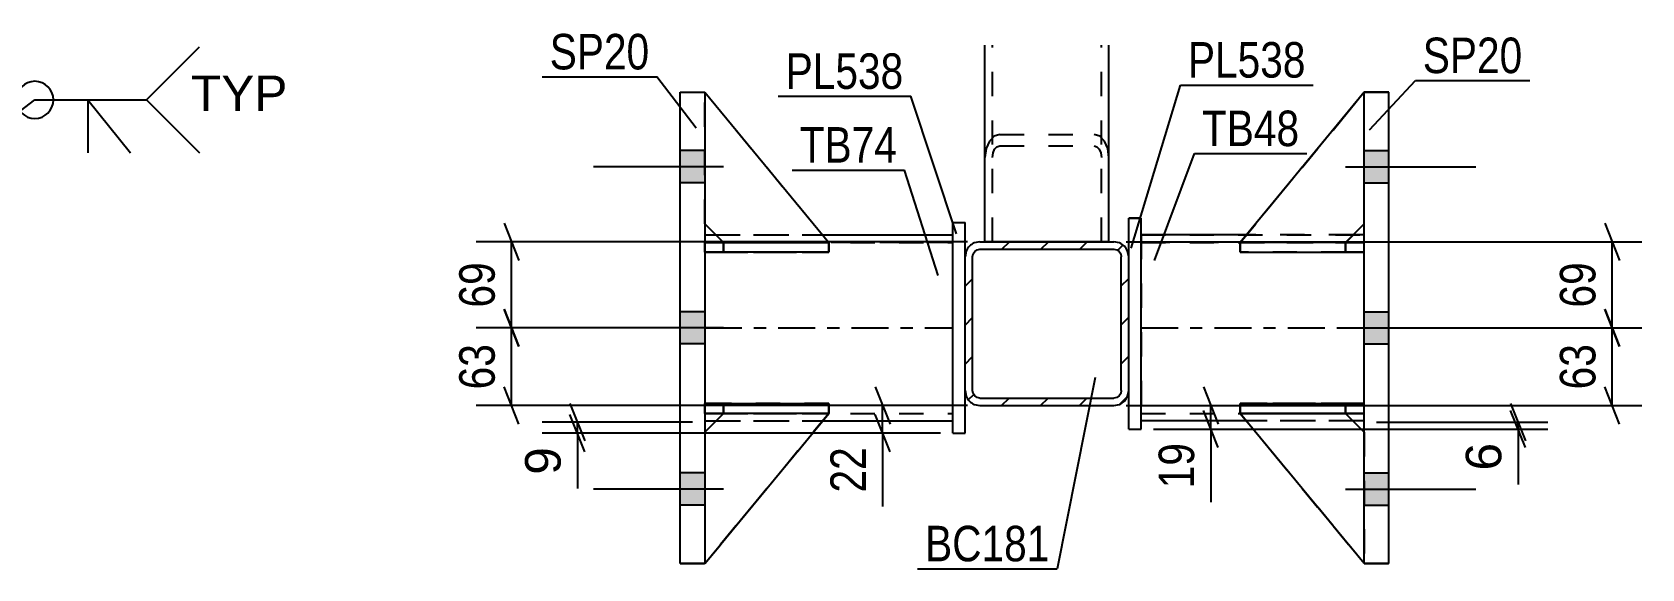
# Model space of a CAD drawing. Header units: millimetres. Extents: x 0 to 841, y 0 to 594.
# Drawn here: x 136.7 to 266.6, y 130.8 to 174.1 of the extents above; entities that cross this region are included whole.
import ezdxf

# ---------------------------------------------------------------- set-up
doc = ezdxf.new("R2010")
doc.units = ezdxf.units.MM
doc.linetypes.add('DXK_LINE_DOT2', pattern=[3.9198, 1.9599, -1.9599])
doc.linetypes.add('DXK_LINE_DOT3', pattern=[5.9187, 2.979, -0.9799, 0.9799, -0.9799])
doc.styles.add('Arial', font='ARIAL.TTF', dxfattribs={"height": 0.2})
doc.styles.add('Arial Narrow', font='ARIALN.TTF', dxfattribs={"height": 0.2})

# ---------------------------------------------------------------- blocks, each defined once
blk = doc.blocks.new('Part-318464264-5552 - 5461')
at = {"color": 2, "linetype": 'Continuous'}
for p, q in [((191.02, 157.75), (191.91, 157.75)), ((200.52, 157.75), (211.02, 157.75)), ((191.02, 142.75), (191.93, 142.75)), ((200.53, 142.75), (211.02, 142.75))]:
    blk.add_line(p, q, dxfattribs=at)
at = {"color": 7, "linetype": 'DXK_LINE_DOT2'}
for p, q in [((191.02, 157.75), (191.02, 157.75)), ((191.02, 157.75), (191.02, 142.75)), ((191.02, 157.75), (211.02, 157.75)), ((191.91, 157.75), (200.52, 157.75)), ((211.02, 157.75), (211.02, 157.75)), ((211.02, 142.75), (211.02, 157.75)), ((191.02, 157.15), (211.02, 157.15)), ((211.02, 157.15), (191.02, 157.15)), ((191.02, 143.35), (211.02, 143.35)), ((191.02, 143.35), (211.02, 143.35)), ((191.02, 142.75), (211.02, 142.75)), ((191.93, 142.75), (200.53, 142.75))]:
    blk.add_line(p, q, dxfattribs=at)
at = {"color": 7, "linetype": 'DXK_LINE_DOT3'}
blk.add_line((191.02, 150.25), (211.02, 150.25), dxfattribs=at)
blk = doc.blocks.new('Part-318464264-5504 - 5461')
at = {"color": 2, "linetype": 'Continuous'}
for p, q in [((189.02, 131.25), (189.02, 169.25)), ((189.02, 169.25), (191.02, 169.25)), ((189.02, 169.25), (191.02, 169.25)), ((191.02, 169.25), (191.02, 131.25)), ((191.02, 131.25), (189.02, 131.25))]:
    blk.add_line(p, q, dxfattribs=at)
at = {"color": 7, "linetype": 'DXK_LINE_DOT2'}
for p, q in [((191.02, 169.25), (191.02, 169.25)), ((191.02, 169.25), (191.02, 169.25)), ((189.02, 131.25), (189.02, 131.25)), ((189.02, 131.25), (191.02, 131.25))]:
    blk.add_line(p, q, dxfattribs=at)
blk = doc.blocks.new('Part-318464264-5509 - 5461')
at = {"color": 2, "linetype": 'Continuous'}
for p, q in [((244.22, 131.25), (244.22, 169.25)), ((244.22, 169.25), (246.22, 169.25)), ((246.22, 169.25), (244.22, 169.25)), ((246.22, 131.25), (246.22, 169.25)), ((246.22, 131.25), (244.22, 131.25))]:
    blk.add_line(p, q, dxfattribs=at)
at = {"color": 7, "linetype": 'DXK_LINE_DOT2'}
for p, q in [((244.22, 169.25), (244.22, 169.25)), ((244.22, 169.25), (244.22, 169.25)), ((244.22, 131.25), (246.22, 131.25)), ((246.22, 131.25), (246.22, 131.25))]:
    blk.add_line(p, q, dxfattribs=at)
blk = doc.blocks.new('Part-318464264-5510 - 5461')
at = {"color": 7, "linetype": 'DXK_LINE_DOT2'}
for p, q in [((192.52, 143.34), (191.02, 141.84)), ((191.02, 131.25), (201.02, 143.34)), ((191.02, 141.84), (192.52, 143.34)), ((201.02, 143.34), (191.02, 131.25)), ((201.02, 143.34), (192.52, 143.34)), ((192.52, 143.34), (192.52, 143.34)), ((192.52, 143.34), (201.02, 143.34)), ((201.02, 143.34), (201.02, 143.34)), ((191.02, 141.84), (191.02, 131.25))]:
    blk.add_line(p, q, dxfattribs=at)
blk = doc.blocks.new('Part-318464264-5547 - 5461')
at = {"color": 2, "linetype": 'Continuous'}
for p, q in [((192.52, 143.34), (191.02, 141.84)), ((191.02, 131.25), (201.02, 143.34)), ((201.02, 143.34), (192.52, 143.34)), ((192.52, 143.34), (192.52, 143.34)), ((201.02, 143.34), (201.02, 143.34))]:
    blk.add_line(p, q, dxfattribs=at)
at = {"color": 7, "linetype": 'DXK_LINE_DOT2'}
for p, q in [((191.02, 141.84), (192.52, 143.34)), ((191.02, 131.25), (201.02, 143.34)), ((192.52, 143.34), (201.02, 143.34)), ((191.02, 141.84), (191.02, 131.25))]:
    blk.add_line(p, q, dxfattribs=at)
blk = doc.blocks.new('Part-318464264-5553 - 5461')
at = {"color": 2, "linetype": 'Continuous'}
for p, q in [((234.23, 157.15), (234.22, 157.15)), ((234.22, 157.15), (234.22, 156.35)), ((234.22, 156.35), (244.22, 156.35)), ((244.22, 157.15), (235.47, 157.15)), ((242.73, 157.15), (244.22, 157.15)), ((244.22, 156.35), (244.22, 157.15))]:
    blk.add_line(p, q, dxfattribs=at)
at = {"color": 7, "linetype": 'DXK_LINE_DOT2'}
for p, q in [((234.22, 156.35), (242.72, 156.35)), ((235.47, 157.15), (234.23, 157.15)), ((242.72, 157.15), (234.23, 157.15)), ((242.72, 157.15), (242.73, 157.15)), ((242.72, 157.15), (242.72, 156.35)), ((242.72, 156.35), (244.22, 156.35)), ((244.22, 157.15), (244.22, 157.15)), ((244.22, 157.15), (244.22, 157.15))]:
    blk.add_line(p, q, dxfattribs=at)
blk = doc.blocks.new('Part-318464264-5554 - 5461')
at = {"color": 2, "linetype": 'Continuous'}
for p, q in [((234.22, 144.15), (244.22, 144.15)), ((234.22, 144.15), (234.22, 143.35)), ((234.22, 143.35), (244.22, 143.35)), ((244.22, 144.15), (242.72, 144.15)), ((244.22, 143.35), (244.22, 144.15))]:
    blk.add_line(p, q, dxfattribs=at)
at = {"color": 7, "linetype": 'DXK_LINE_DOT2'}
for p, q in [((242.72, 144.15), (234.22, 144.15)), ((234.22, 143.35), (242.72, 143.35)), ((242.72, 144.15), (242.72, 143.35)), ((242.72, 143.35), (244.22, 143.35)), ((244.22, 144.15), (244.22, 144.15)), ((244.22, 144.15), (244.22, 144.15))]:
    blk.add_line(p, q, dxfattribs=at)
blk = doc.blocks.new('Part-318464264-5555 - 5461')
at = {"color": 7, "linetype": 'DXK_LINE_DOT2'}
for p, q in [((234.22, 156.35), (234.22, 157.15)), ((234.22, 157.15), (242.72, 157.15)), ((244.22, 157.15), (234.22, 157.15)), ((242.72, 156.35), (234.22, 156.35)), ((234.22, 156.35), (244.22, 156.35)), ((242.72, 156.35), (242.72, 157.15)), ((242.72, 157.15), (244.22, 157.15)), ((244.22, 156.35), (242.72, 156.35)), ((244.22, 156.35), (244.22, 157.15)), ((244.22, 156.35), (244.22, 157.15)), ((244.22, 157.15), (244.22, 157.15)), ((244.22, 156.35), (244.22, 156.35))]:
    blk.add_line(p, q, dxfattribs=at)
blk = doc.blocks.new('Part-318464264-5575 - 5461')
at = {"color": 2, "linetype": 'Continuous'}
for p, q in [((191.02, 143.35), (191.02, 144.15)), ((192.52, 144.15), (191.02, 144.15)), ((191.02, 144.15), (201.02, 144.15)), ((201.02, 143.35), (191.02, 143.35)), ((201.02, 143.35), (201.02, 144.15))]:
    blk.add_line(p, q, dxfattribs=at)
at = {"color": 7, "linetype": 'DXK_LINE_DOT2'}
for p, q in [((191.02, 144.15), (191.02, 144.15)), ((191.02, 144.15), (191.02, 144.15)), ((191.02, 143.35), (192.52, 143.35)), ((191.02, 143.35), (191.02, 143.35)), ((192.52, 143.35), (192.52, 144.15)), ((201.02, 144.15), (192.52, 144.15)), ((192.52, 143.35), (201.02, 143.35))]:
    blk.add_line(p, q, dxfattribs=at)
blk = doc.blocks.new('Part-318464264-5576 - 5461')
at = {"color": 7, "linetype": 'DXK_LINE_DOT2'}
for p, q in [((191.02, 157.15), (192.52, 157.15)), ((201.01, 157.15), (191.02, 157.15)), ((191.02, 157.15), (191.02, 157.15)), ((191.02, 157.15), (191.02, 156.35)), ((191.02, 157.15), (191.02, 156.35)), ((192.52, 156.35), (191.02, 156.35)), ((191.02, 156.35), (201.02, 156.35)), ((191.02, 156.35), (191.02, 156.35)), ((192.52, 157.15), (201.02, 157.15)), ((192.52, 157.15), (192.52, 156.35)), ((201.02, 156.35), (192.52, 156.35)), ((201.02, 157.15), (201.02, 156.35))]:
    blk.add_line(p, q, dxfattribs=at)
blk = doc.blocks.new('Part-318464264-5577 - 5461')
at = {"color": 7, "linetype": 'DXK_LINE_DOT2'}
for p, q in [((191.02, 144.15), (192.52, 144.15)), ((201.02, 144.15), (191.02, 144.15)), ((191.02, 144.15), (191.02, 144.15)), ((191.02, 144.15), (191.02, 143.35)), ((191.02, 144.15), (191.02, 143.35)), ((192.52, 143.35), (191.02, 143.35)), ((191.02, 143.35), (201.02, 143.35)), ((191.02, 143.35), (191.02, 143.35)), ((192.52, 144.15), (201.02, 144.15)), ((192.52, 144.15), (192.52, 143.35)), ((201.02, 143.35), (192.52, 143.35)), ((201.02, 144.15), (201.02, 143.35))]:
    blk.add_line(p, q, dxfattribs=at)
blk = doc.blocks.new('Part-318464264-5578 - 5461')
at = {"color": 2, "linetype": 'Continuous'}
blk.add_line((191.02, 169.25), (191.02, 169.25), dxfattribs=at)
at = {"color": 7, "linetype": 'DXK_LINE_DOT2'}
for p, q in [((191.02, 169.25), (201.02, 157.14)), ((191.02, 158.64), (191.02, 169.25)), ((191.02, 169.25), (201.02, 157.14)), ((192.52, 157.14), (191.02, 158.64)), ((192.52, 157.14), (191.02, 158.64)), ((201.02, 157.14), (192.52, 157.14)), ((192.52, 157.14), (192.52, 157.14)), ((192.52, 157.14), (201.02, 157.14)), ((201.02, 157.14), (201.02, 157.14))]:
    blk.add_line(p, q, dxfattribs=at)
blk = doc.blocks.new('Part-318464264-5579 - 5461')
at = {"color": 2, "linetype": 'Continuous'}
for p, q in [((191.02, 169.25), (191.02, 169.25)), ((191.02, 169.25), (191.02, 169.25)), ((191.02, 169.25), (201.02, 157.14)), ((192.51, 157.15), (191.02, 158.64)), ((199.77, 157.14), (201.02, 157.14)), ((201.02, 157.14), (201.02, 157.14))]:
    blk.add_line(p, q, dxfattribs=at)
at = {"color": 7, "linetype": 'DXK_LINE_DOT2'}
for p, q in [((191.02, 169.25), (201.02, 157.14)), ((191.02, 158.64), (191.02, 169.25)), ((192.52, 157.14), (191.02, 158.64)), ((192.52, 157.14), (192.51, 157.15)), ((201.02, 157.14), (192.52, 157.14)), ((192.52, 157.14), (192.52, 157.14)), ((192.52, 157.14), (199.77, 157.14))]:
    blk.add_line(p, q, dxfattribs=at)
blk = doc.blocks.new('Part-318464264-5592 - 5461')
at = {"color": 7, "linetype": 'DXK_LINE_DOT2'}
for p, q in [((234.22, 143.35), (234.22, 144.15)), ((234.22, 144.15), (242.72, 144.15)), ((244.22, 144.15), (234.22, 144.15)), ((242.72, 143.35), (234.22, 143.35)), ((234.22, 143.35), (244.22, 143.35)), ((242.72, 143.35), (242.72, 144.15)), ((242.72, 144.15), (244.22, 144.15)), ((244.22, 143.35), (242.72, 143.35)), ((244.22, 143.35), (244.22, 144.15)), ((244.22, 143.35), (244.22, 144.15)), ((244.22, 144.15), (244.22, 144.15)), ((244.22, 143.35), (244.22, 143.35))]:
    blk.add_line(p, q, dxfattribs=at)
blk = doc.blocks.new('Part-318464264-5597 - 5461')
at = {"color": 2, "linetype": 'Continuous'}
for p, q in [((213.62, 157.19), (213.62, 173.06)), ((223.62, 157.19), (223.62, 173.06)), ((213.62, 157.19), (213.62, 157.19)), ((213.71, 157.19), (213.62, 157.19)), ((213.98, 157.19), (213.71, 157.19)), ((214.36, 157.19), (213.98, 157.19)), ((222.88, 157.19), (214.36, 157.19)), ((223.27, 157.19), (222.88, 157.19)), ((223.53, 157.19), (223.27, 157.19)), ((223.62, 157.19), (223.53, 157.19)), ((223.62, 157.19), (223.62, 157.19))]:
    blk.add_line(p, q, dxfattribs=at)
at = {"color": 7, "linetype": 'DXK_LINE_DOT2'}
for p, q in [((214.22, 157.19), (214.22, 173.06)), ((223.02, 157.19), (223.02, 173.06)), ((213.62, 157.19), (213.71, 157.19)), ((213.71, 157.19), (213.98, 157.19)), ((213.98, 157.19), (214.36, 157.19)), ((214.27, 157.19), (214.22, 157.19)), ((214.22, 157.19), (214.27, 157.19)), ((214.36, 157.19), (214.27, 157.19)), ((214.27, 157.19), (214.36, 157.19)), ((223.02, 157.19), (214.36, 157.19)), ((214.59, 157.19), (214.36, 157.19)), ((214.36, 157.19), (214.4, 157.19)), ((214.4, 157.19), (214.59, 157.19)), ((222.65, 157.19), (214.59, 157.19)), ((222.65, 157.19), (214.59, 157.19)), ((222.65, 157.19), (222.85, 157.19)), ((222.85, 157.19), (222.65, 157.19)), ((222.85, 157.19), (222.98, 157.19)), ((222.98, 157.19), (222.85, 157.19)), ((222.98, 157.19), (223.02, 157.19)), ((223.02, 157.19), (222.98, 157.19)), ((223.02, 157.19), (223.27, 157.19)), ((223.27, 157.19), (223.53, 157.19)), ((223.53, 157.19), (223.62, 157.19))]:
    blk.add_line(p, q, dxfattribs=at)
blk = doc.blocks.new('Part-318464264-5598 - 5461')
at = {"color": 7, "linetype": 'DXK_LINE_DOT2'}
for p, q in [((213.62, 157.19), (213.62, 173.06)), ((214.22, 157.19), (214.22, 173.06)), ((223.02, 157.19), (223.02, 173.06)), ((223.62, 157.19), (223.62, 173.06)), ((213.98, 165.32), (213.71, 164.72)), ((214.36, 165.72), (213.98, 165.32)), ((214.82, 165.86), (214.36, 165.72)), ((214.82, 165.86), (222.42, 165.86)), ((222.88, 165.72), (222.42, 165.86)), ((223.27, 165.32), (222.88, 165.72)), ((223.53, 164.72), (223.27, 165.32)), ((213.71, 164.72), (213.62, 164)), ((214.22, 164), (214.27, 164.36)), ((214.27, 164.36), (214.4, 164.66)), ((214.4, 164.66), (214.59, 164.86)), ((214.59, 164.86), (214.82, 164.93)), ((214.82, 164.93), (222.42, 164.93)), ((222.42, 164.93), (222.65, 164.86)), ((222.65, 164.86), (222.85, 164.66)), ((222.85, 164.66), (222.98, 164.36)), ((222.98, 164.36), (223.02, 164)), ((223.62, 164), (223.53, 164.72)), ((213.62, 157.19), (214.22, 157.19)), ((213.62, 157.19), (213.71, 157.19)), ((213.71, 157.19), (213.98, 157.19)), ((213.98, 157.19), (214.36, 157.19)), ((214.27, 157.19), (214.22, 157.19)), ((214.4, 157.19), (214.27, 157.19)), ((223.02, 157.19), (214.36, 157.19)), ((214.59, 157.19), (214.4, 157.19)), ((222.65, 157.19), (214.59, 157.19)), ((222.85, 157.19), (222.65, 157.19)), ((222.98, 157.19), (222.85, 157.19)), ((223.02, 157.19), (222.98, 157.19)), ((223.02, 157.19), (223.62, 157.19)), ((223.02, 157.19), (223.27, 157.19)), ((223.27, 157.19), (223.53, 157.19)), ((223.53, 157.19), (223.62, 157.19))]:
    blk.add_line(p, q, dxfattribs=at)
blk = doc.blocks.new('Part-318464264-5605 - 5461')
at = {"color": 7, "linetype": 'DXK_LINE_DOT2'}
for p, q in [((244.22, 169.25), (234.22, 157.14)), ((234.22, 157.14), (244.22, 169.25)), ((244.22, 158.64), (244.22, 169.25)), ((242.72, 157.14), (244.22, 158.64)), ((242.72, 157.14), (244.22, 158.64)), ((234.22, 157.14), (242.72, 157.14)), ((234.22, 157.14), (234.22, 157.14)), ((242.72, 157.14), (234.22, 157.14)), ((242.72, 157.14), (242.72, 157.14))]:
    blk.add_line(p, q, dxfattribs=at)
at = {"color": 2, "linetype": 'Continuous'}
blk.add_line((244.22, 169.25), (244.22, 169.25), dxfattribs=at)
blk = doc.blocks.new('Part-318464264-5606 - 5461')
at = {"color": 2, "linetype": 'Continuous'}
for p, q in [((244.22, 169.25), (234.22, 157.14)), ((244.22, 169.25), (244.22, 169.25)), ((244.22, 169.25), (244.22, 169.25)), ((242.73, 157.15), (244.22, 158.64)), ((235.47, 157.14), (234.22, 157.14)), ((234.22, 157.14), (234.22, 157.14))]:
    blk.add_line(p, q, dxfattribs=at)
at = {"color": 7, "linetype": 'DXK_LINE_DOT2'}
for p, q in [((244.22, 169.25), (234.22, 157.14)), ((244.22, 169.25), (244.22, 169.25)), ((244.22, 158.64), (244.22, 169.25)), ((242.72, 157.14), (244.22, 158.64)), ((242.72, 157.14), (234.22, 157.14)), ((242.72, 157.14), (235.47, 157.14)), ((242.72, 157.14), (242.73, 157.15)), ((242.72, 157.14), (242.72, 157.14))]:
    blk.add_line(p, q, dxfattribs=at)
blk = doc.blocks.new('Part-318464264-5607 - 5461')
at = {"color": 7, "linetype": 'DXK_LINE_DOT2'}
for p, q in [((234.22, 143.34), (242.72, 143.34)), ((244.22, 131.25), (234.22, 143.34)), ((234.22, 143.34), (234.22, 143.34)), ((242.72, 143.34), (234.22, 143.34)), ((234.22, 143.34), (244.22, 131.25)), ((242.72, 143.34), (244.22, 141.84)), ((242.72, 143.34), (242.72, 143.34)), ((244.22, 141.84), (242.72, 143.34)), ((244.22, 141.84), (244.22, 131.25))]:
    blk.add_line(p, q, dxfattribs=at)
blk = doc.blocks.new('Part-318464264-5608 - 5461')
at = {"color": 2, "linetype": 'Continuous'}
for p, q in [((234.22, 143.34), (234.22, 143.34)), ((242.72, 143.34), (234.22, 143.34)), ((244.22, 131.25), (234.22, 143.34)), ((242.72, 143.34), (242.72, 143.34)), ((242.72, 143.34), (244.22, 141.84))]:
    blk.add_line(p, q, dxfattribs=at)
at = {"color": 7, "linetype": 'DXK_LINE_DOT2'}
for p, q in [((234.22, 143.34), (242.72, 143.34)), ((244.22, 131.25), (234.22, 143.34)), ((242.72, 143.34), (244.22, 141.84)), ((244.22, 141.84), (244.22, 131.25))]:
    blk.add_line(p, q, dxfattribs=at)
blk = doc.blocks.new('Part-318464264-5613 - 5461')
at = {"color": 2, "linetype": 'Continuous'}
for p, q in [((234.73, 157.75), (226.22, 157.75)), ((244.22, 157.75), (243.33, 157.75)), ((234.71, 142.75), (226.22, 142.75)), ((244.22, 142.75), (243.32, 142.75))]:
    blk.add_line(p, q, dxfattribs=at)
at = {"color": 7, "linetype": 'DXK_LINE_DOT2'}
for p, q in [((226.22, 157.75), (226.22, 157.75)), ((226.22, 157.75), (226.22, 142.75)), ((226.22, 157.75), (244.22, 157.75)), ((243.33, 157.75), (234.73, 157.75)), ((244.22, 157.75), (244.22, 157.75)), ((244.22, 142.75), (244.22, 157.75)), ((244.22, 157.15), (226.22, 157.15)), ((226.22, 157.15), (244.22, 157.15)), ((226.22, 143.35), (244.22, 143.35)), ((226.22, 143.35), (244.22, 143.35)), ((244.22, 142.75), (226.22, 142.75)), ((243.32, 142.75), (234.71, 142.75))]:
    blk.add_line(p, q, dxfattribs=at)
at = {"color": 7, "linetype": 'DXK_LINE_DOT3'}
blk.add_line((226.22, 150.25), (244.22, 150.25), dxfattribs=at)
blk = doc.blocks.new('Part-318464264-5614 - 5461')
at = {"color": 2, "linetype": 'Continuous'}
for p, q in [((191.02, 156.35), (191.02, 157.15)), ((191.02, 157.15), (192.51, 157.15)), ((191.02, 157.15), (199.77, 157.15)), ((201.02, 156.35), (191.02, 156.35)), ((201.02, 157.15), (201.01, 157.15)), ((201.02, 156.35), (201.02, 157.15))]:
    blk.add_line(p, q, dxfattribs=at)
at = {"color": 7, "linetype": 'DXK_LINE_DOT2'}
for p, q in [((191.02, 157.15), (191.02, 157.15)), ((191.02, 157.15), (191.02, 157.15)), ((191.02, 156.35), (192.52, 156.35)), ((191.02, 156.35), (191.02, 156.35)), ((192.51, 157.15), (192.52, 157.15)), ((192.52, 156.35), (192.52, 157.15)), ((192.52, 157.15), (201.01, 157.15)), ((192.52, 156.35), (201.02, 156.35)), ((199.77, 157.15), (201.01, 157.15))]:
    blk.add_line(p, q, dxfattribs=at)
blk = doc.blocks.new('Part-318464264-5624 - 5461')
at = {"color": 2, "linetype": 'Continuous'}
for p, q in [((225.22, 159.09), (226.22, 159.09)), ((226.22, 159.09), (225.22, 159.09)), ((225.22, 155.99), (225.22, 159.09)), ((226.22, 142.09), (226.22, 159.09)), ((225.22, 142.09), (225.22, 145.19)), ((225.22, 142.09), (226.22, 142.09))]:
    blk.add_line(p, q, dxfattribs=at)
at = {"color": 7, "linetype": 'DXK_LINE_DOT2'}
for p, q in [((225.22, 159.09), (225.22, 159.09)), ((226.22, 159.09), (226.22, 159.09)), ((226.22, 159.09), (226.22, 159.09)), ((225.22, 145.19), (225.22, 155.99)), ((225.22, 142.09), (226.22, 142.09))]:
    blk.add_line(p, q, dxfattribs=at)
blk = doc.blocks.new('Bolt-318464264-5626 - 5461')
at = {"linetype": 'Continuous'}
for points in [[(191.02, 161.95), (191.02, 164.55), (189.02, 164.55), (189.02, 161.95)], [(191.02, 161.95), (191.02, 164.55), (189.02, 164.55), (189.02, 161.95)], [(191.02, 161.95), (191.02, 164.55), (189.02, 164.55), (189.02, 161.95)], [(191.02, 148.95), (191.02, 151.55), (189.02, 151.55), (189.02, 148.95)], [(191.02, 148.95), (191.02, 151.55), (189.02, 151.55), (189.02, 148.95)], [(191.02, 135.95), (191.02, 138.55), (189.02, 138.55), (189.02, 135.95)], [(191.02, 135.95), (191.02, 138.55), (189.02, 138.55), (189.02, 135.95)], [(191.02, 135.95), (191.02, 138.55), (189.02, 138.55), (189.02, 135.95)]]:
    blk.add_hatch(color=1, dxfattribs=at).paths.add_polyline_path(points)
at = {"color": 1, "linetype": 'Continuous'}
for p, q in [((191.02, 164.55), (189.02, 164.55)), ((191.02, 164.55), (189.02, 164.55)), ((191.02, 164.55), (189.02, 164.55)), ((192.52, 163.25), (182.02, 163.25)), ((192.52, 163.25), (182.02, 163.25)), ((192.52, 163.25), (182.02, 163.25)), ((191.02, 161.95), (189.02, 161.95)), ((191.02, 161.95), (189.02, 161.95)), ((191.02, 161.95), (189.02, 161.95)), ((191.02, 151.55), (189.02, 151.55)), ((191.02, 151.55), (189.02, 151.55)), ((192.52, 150.25), (182.02, 150.25)), ((192.52, 150.25), (182.02, 150.25)), ((191.02, 148.95), (189.02, 148.95)), ((191.02, 148.95), (189.02, 148.95)), ((191.02, 138.55), (189.02, 138.55)), ((191.02, 138.55), (189.02, 138.55)), ((191.02, 138.55), (189.02, 138.55)), ((192.52, 137.25), (182.02, 137.25)), ((192.52, 137.25), (182.02, 137.25)), ((192.52, 137.25), (182.02, 137.25)), ((191.02, 135.95), (189.02, 135.95)), ((191.02, 135.95), (189.02, 135.95)), ((191.02, 135.95), (189.02, 135.95))]:
    blk.add_line(p, q, dxfattribs=at)
blk = doc.blocks.new('Bolt-318464264-5627 - 5461')
at = {"linetype": 'Continuous'}
for points in [[(246.22, 161.95), (246.22, 164.55), (244.22, 164.55), (244.22, 161.95)], [(246.22, 161.95), (246.22, 164.55), (244.22, 164.55), (244.22, 161.95)], [(246.22, 161.95), (246.22, 164.55), (244.22, 164.55), (244.22, 161.95)], [(246.22, 148.95), (246.22, 151.55), (244.22, 151.55), (244.22, 148.95)], [(246.22, 148.95), (246.22, 151.55), (244.22, 151.55), (244.22, 148.95)], [(246.22, 135.95), (246.22, 138.55), (244.22, 138.55), (244.22, 135.95)], [(246.22, 135.95), (246.22, 138.55), (244.22, 138.55), (244.22, 135.95)], [(246.22, 135.95), (246.22, 138.55), (244.22, 138.55), (244.22, 135.95)]]:
    blk.add_hatch(color=1, dxfattribs=at).paths.add_polyline_path(points)
at = {"color": 1, "linetype": 'Continuous'}
for p, q in [((244.22, 164.55), (246.22, 164.55)), ((244.22, 164.55), (246.22, 164.55)), ((244.22, 164.55), (246.22, 164.55)), ((242.72, 163.25), (253.22, 163.25)), ((242.72, 163.25), (253.22, 163.25)), ((242.72, 163.25), (253.22, 163.25)), ((244.22, 161.95), (246.22, 161.95)), ((244.22, 161.95), (246.22, 161.95)), ((244.22, 161.95), (246.22, 161.95)), ((244.22, 151.55), (246.22, 151.55)), ((244.22, 151.55), (246.22, 151.55)), ((242.72, 150.25), (253.22, 150.25)), ((242.72, 150.25), (253.22, 150.25)), ((244.22, 148.95), (246.22, 148.95)), ((244.22, 148.95), (246.22, 148.95)), ((244.22, 138.55), (246.22, 138.55)), ((244.22, 138.55), (246.22, 138.55)), ((244.22, 138.55), (246.22, 138.55)), ((242.72, 137.25), (253.22, 137.25)), ((242.72, 137.25), (253.22, 137.25)), ((242.72, 137.25), (253.22, 137.25)), ((244.22, 135.95), (246.22, 135.95)), ((244.22, 135.95), (246.22, 135.95)), ((244.22, 135.95), (246.22, 135.95))]:
    blk.add_line(p, q, dxfattribs=at)
blk = doc.blocks.new('Part-318464264-5650 - 5461')
at = {"color": 2, "linetype": 'Continuous'}
for p, q in [((211.02, 158.75), (212.02, 158.75)), ((211.02, 158.75), (212.02, 158.75)), ((211.02, 141.75), (211.02, 158.75)), ((212.02, 141.75), (212.02, 158.75)), ((211.02, 141.75), (212.02, 141.75))]:
    blk.add_line(p, q, dxfattribs=at)
at = {"color": 7, "linetype": 'DXK_LINE_DOT2'}
for p, q in [((211.02, 158.75), (211.02, 158.75)), ((211.02, 158.75), (211.02, 158.75)), ((212.02, 158.75), (212.02, 158.75)), ((212.02, 158.75), (212.02, 158.75)), ((211.02, 141.75), (212.02, 141.75))]:
    blk.add_line(p, q, dxfattribs=at)
blk = doc.blocks.new('Part-318464264-5655 - 5461')
at = {"linetype": 'Continuous'}
h = blk.add_hatch(dxfattribs=at)
h.set_pattern_fill('', scale=0.7, style=0, pattern_type=0)
h.set_pattern_definition([(45, (224.4829, 144.0785), (-1.57154, 1.57154), [])])
h.paths.add_polyline_path([(224.02, 143.99), (224.48, 144.08), (224.87, 144.34), (225.13, 144.73), (225.22, 145.19), (225.22, 155.99), (225.13, 156.45), (224.87, 156.84), (224.48, 157.1), (224.02, 157.19), (213.22, 157.19), (212.76, 157.1), (212.38, 156.84), (212.11, 156.45), (212.02, 155.99), (212.02, 145.19), (212.11, 144.73), (212.38, 144.34), (212.76, 144.08), (213.22, 143.99)])
h.paths.add_polyline_path([(213.22, 144.59), (212.99, 144.63), (212.8, 144.76), (212.67, 144.96), (212.62, 145.19), (212.62, 155.99), (212.67, 156.22), (212.8, 156.41), (212.99, 156.54), (213.22, 156.59), (224.02, 156.59), (224.25, 156.54), (224.45, 156.41), (224.58, 156.22), (224.62, 155.99), (224.62, 145.19), (224.58, 144.96), (224.45, 144.76), (224.25, 144.63), (224.02, 144.59)])
at = {"color": 2, "linetype": 'Continuous'}
for p, q in [((213.22, 157.19), (212.76, 157.1)), ((213.22, 157.19), (213.22, 157.19)), ((213.22, 157.19), (224.02, 157.19)), ((224.02, 157.19), (224.02, 157.19)), ((224.48, 157.1), (224.02, 157.19)), ((212.11, 156.45), (212.02, 155.99)), ((212.02, 145.19), (212.02, 155.99)), ((212.62, 155.99), (212.67, 156.22)), ((212.62, 145.19), (212.62, 155.99)), ((212.67, 156.22), (212.8, 156.41)), ((212.8, 156.41), (212.99, 156.54)), ((212.99, 156.54), (213.22, 156.59)), ((213.22, 156.59), (224.02, 156.59)), ((224.02, 156.59), (224.25, 156.54)), ((224.25, 156.54), (224.45, 156.41)), ((224.45, 156.41), (224.58, 156.22)), ((224.58, 156.22), (224.62, 155.99)), ((224.62, 145.19), (224.62, 155.99)), ((225.22, 155.99), (225.13, 156.45)), ((225.22, 145.19), (225.22, 155.99)), ((212.02, 145.19), (212.11, 144.73)), ((212.67, 144.96), (212.62, 145.19)), ((212.8, 144.76), (212.67, 144.96)), ((212.99, 144.63), (212.8, 144.76)), ((213.22, 144.59), (212.99, 144.63)), ((213.22, 144.59), (213.22, 144.59)), ((213.22, 144.59), (224.02, 144.59)), ((224.25, 144.63), (224.02, 144.59)), ((224.02, 144.59), (224.02, 144.59)), ((224.45, 144.76), (224.25, 144.63)), ((224.58, 144.96), (224.45, 144.76)), ((224.62, 145.19), (224.58, 144.96)), ((225.13, 144.73), (225.22, 145.19)), ((212.76, 144.08), (213.22, 143.99)), ((213.22, 143.99), (224.02, 143.99)), ((224.02, 143.99), (224.48, 144.08))]:
    blk.add_line(p, q, dxfattribs=at)
at = {"color": 7, "linetype": 'DXK_LINE_DOT2'}
for p, q in [((212.02, 155.99), (212.02, 155.99)), ((212.62, 155.99), (212.62, 155.99)), ((213.22, 156.59), (213.22, 156.59)), ((224.02, 156.59), (224.02, 156.59)), ((224.62, 155.99), (224.62, 155.99)), ((225.22, 155.99), (225.22, 155.99)), ((212.02, 145.19), (212.02, 145.19)), ((212.62, 145.19), (212.62, 145.19)), ((224.62, 145.19), (224.62, 145.19)), ((225.22, 145.19), (225.22, 145.19)), ((213.22, 143.99), (213.22, 143.99)), ((224.02, 143.99), (224.02, 143.99))]:
    blk.add_line(p, q, dxfattribs=at)
at = {"color": 2, "linetype": 'Continuous'}
for centre, start, end in [((213.22, 155.99), 112.5, 157.5), ((224.02, 155.99), 22.5, 67.5), ((213.22, 145.19), 202.5, 247.5), ((224.02, 145.19), 292.5, 337.5)]:
    blk.add_arc(centre, 1.2, start, end, dxfattribs=at)
blk = doc.blocks.new('StraightDimension-318464264-12303 - 5461')
at = {"color": 7, "linetype": 'Continuous'}
for p, q in [((263.63, 151.75), (264.83, 148.75)), ((248.97, 150.25), (266.63, 150.25)), ((264.23, 143.99), (264.23, 150.25)), ((264.83, 142.49), (263.63, 145.49)), ((225.02, 143.99), (266.63, 143.99))]:
    blk.add_line(p, q, dxfattribs=at)
at = {"color": 0}
blk.add_wipeout([(263.48, 149.55), (259.28, 149.55), (259.28, 144.69), (263.48, 144.69)], dxfattribs=at)
at = {"color": 3, "style": 'Arial Narrow'}
blk.add_text('63', height=2.863, rotation=90.0002, dxfattribs=at).set_placement((262.88, 145.29))
blk = doc.blocks.new('StraightDimension-318464264-5731 - 5461')
at = {"color": 7, "linetype": 'Continuous'}
for p, q in [((180.13, 144.15), (181.33, 141.15)), ((181.33, 140.25), (180.13, 143.25)), ((190.02, 142.65), (177.88, 142.65)), ((210.02, 141.75), (177.88, 141.75)), ((180.73, 141.75), (180.73, 142.65)), ((180.73, 141.75), (180.73, 137.28)), ((180.73, 141.75), (180.73, 137.28))]:
    blk.add_line(p, q, dxfattribs=at)
at = {"color": 0}
blk.add_wipeout([(179.98, 141.23), (175.78, 141.23), (175.78, 137.8), (179.98, 137.8)], dxfattribs=at)
at = {"color": 3, "style": 'Arial'}
blk.add_text('9', height=2.87, rotation=90.0002, dxfattribs=at).set_placement((179.38, 138.4))
blk = doc.blocks.new('StraightDimension-318464264-12294 - 5461')
at = {"color": 7, "linetype": 'Continuous'}
for p, q in [((231.25, 145.49), (232.45, 142.49)), ((225.02, 143.99), (234.25, 143.99)), ((232.45, 140.59), (231.25, 143.59)), ((231.85, 142.09), (231.85, 143.99)), ((227.22, 142.09), (234.25, 142.09)), ((231.85, 142.09), (231.85, 136.18)), ((231.85, 142.09), (231.85, 136.18))]:
    blk.add_line(p, q, dxfattribs=at)
at = {"color": 0}
blk.add_wipeout([(231.1, 141.56), (226.9, 141.56), (226.9, 136.71), (231.1, 136.71)], dxfattribs=at)
at = {"color": 3, "style": 'Arial Narrow'}
blk.add_text('19', height=2.863, rotation=90.0002, dxfattribs=at).set_placement((230.5, 137.31))
blk = doc.blocks.new('StraightDimension-318464264-5742 - 5461')
at = {"color": 7, "linetype": 'Continuous'}
for p, q in [((256.04, 144.15), (257.24, 141.15)), ((257.24, 140.59), (256.04, 143.59)), ((227.22, 142.09), (259.04, 142.09)), ((245.22, 142.65), (259.04, 142.65)), ((256.64, 142.09), (256.64, 142.65)), ((256.64, 142.09), (256.64, 137.61)), ((256.64, 142.09), (256.64, 137.61))]:
    blk.add_line(p, q, dxfattribs=at)
at = {"color": 0}
blk.add_wipeout([(255.89, 141.56), (251.69, 141.56), (251.69, 138.14), (255.89, 138.14)], dxfattribs=at)
at = {"color": 3, "style": 'Arial'}
blk.add_text('6', height=2.87, rotation=90.0002, dxfattribs=at).set_placement((255.29, 138.74))
blk = doc.blocks.new('StraightDimension-318464264-12286 - 5461')
at = {"color": 7, "linetype": 'Continuous'}
for p, q in [((204.76, 145.49), (205.96, 142.49)), ((212.22, 143.99), (202.51, 143.99)), ((205.96, 140.25), (204.76, 143.25)), ((205.36, 141.75), (205.36, 143.99)), ((210.02, 141.75), (202.51, 141.75)), ((205.36, 141.75), (205.36, 135.84)), ((205.36, 141.75), (205.36, 135.84))]:
    blk.add_line(p, q, dxfattribs=at)
at = {"color": 0}
blk.add_wipeout([(204.61, 141.23), (200.41, 141.23), (200.41, 136.37), (204.61, 136.37)], dxfattribs=at)
at = {"color": 3, "style": 'Arial Narrow'}
blk.add_text('22', height=2.863, rotation=90.0002, dxfattribs=at).set_placement((204.01, 136.97))
blk = doc.blocks.new('StraightDimension-318464264-12302 - 5461')
at = {"color": 7, "linetype": 'Continuous'}
for p, q in [((263.63, 158.69), (264.83, 155.69)), ((225.02, 157.19), (266.63, 157.19)), ((264.23, 150.25), (264.23, 157.19)), ((264.83, 148.75), (263.63, 151.75)), ((248.97, 150.25), (266.63, 150.25))]:
    blk.add_line(p, q, dxfattribs=at)
at = {"color": 0}
blk.add_wipeout([(263.48, 156.15), (259.28, 156.15), (259.28, 151.29), (263.48, 151.29)], dxfattribs=at)
at = {"color": 3, "style": 'Arial Narrow'}
blk.add_text('69', height=2.863, rotation=90.0002, dxfattribs=at).set_placement((262.88, 151.89))
blk = doc.blocks.new('StraightDimension-318464264-12315 - 5461')
at = {"color": 7, "linetype": 'Continuous'}
for p, q in [((174.81, 158.69), (176.01, 155.69)), ((212.22, 157.19), (172.56, 157.19)), ((175.41, 150.25), (175.41, 157.19)), ((176.01, 148.75), (174.81, 151.75)), ((183.91, 150.25), (172.56, 150.25))]:
    blk.add_line(p, q, dxfattribs=at)
at = {"color": 0}
blk.add_wipeout([(174.66, 156.15), (170.46, 156.15), (170.46, 151.29), (174.66, 151.29)], dxfattribs=at)
at = {"color": 3, "style": 'Arial Narrow'}
blk.add_text('69', height=2.863, rotation=90.0002, dxfattribs=at).set_placement((174.06, 151.89))
blk = doc.blocks.new('StraightDimension-318464264-12316 - 5461')
at = {"color": 7, "linetype": 'Continuous'}
for p, q in [((174.81, 151.75), (176.01, 148.75)), ((183.91, 150.25), (172.56, 150.25)), ((175.41, 143.99), (175.41, 150.25)), ((176.01, 142.49), (174.81, 145.49)), ((212.22, 143.99), (172.56, 143.99))]:
    blk.add_line(p, q, dxfattribs=at)
at = {"color": 0}
blk.add_wipeout([(174.66, 149.55), (170.46, 149.55), (170.46, 144.69), (174.66, 144.69)], dxfattribs=at)
at = {"color": 3, "style": 'Arial Narrow'}
blk.add_text('63', height=2.863, rotation=90.0002, dxfattribs=at).set_placement((174.06, 145.29))
blk = doc.blocks.new('Mark-318464264-5548 - 5461')
at = {"color": 0}
blk.add_wipeout([(206.53, 163.58), (206.53, 166.58), (198.67, 166.58), (198.67, 163.58)], dxfattribs=at)
blk.add_wipeout([(206.53, 163.58), (206.53, 166.58), (198.67, 166.58), (198.67, 163.58)], dxfattribs=at)
at = {"color": 30, "linetype": 'Continuous'}
for p in [(198.07, 162.98), (209.84, 154.48)]:
    blk.add_line(p, (207.13, 162.98), dxfattribs=at)
at = {"color": 3, "style": 'Arial Narrow'}
blk.add_text('TB74', height=2.863, dxfattribs=at).set_placement((198.67, 163.58))
blk = doc.blocks.new('Mark-318464264-5500 - 5461')
at = {"color": 0}
blk.add_wipeout([(186.54, 171.1), (186.54, 174.1), (178.5, 174.1), (178.5, 171.1)], dxfattribs=at)
blk.add_wipeout([(186.54, 171.1), (186.54, 174.1), (178.5, 174.1), (178.5, 171.1)], dxfattribs=at)
at = {"color": 30, "linetype": 'Continuous'}
for p in [(177.9, 170.5), (190.32, 166.35)]:
    blk.add_line(p, (187.14, 170.5), dxfattribs=at)
at = {"color": 3, "style": 'Arial Narrow'}
blk.add_text('SP20', height=2.863, dxfattribs=at).set_placement((178.5, 171.1))
blk = doc.blocks.new('Mark-318464264-5505 - 5461')
at = {"color": 0}
blk.add_wipeout([(256.99, 170.8), (256.99, 173.8), (248.95, 173.8), (248.95, 170.8)], dxfattribs=at)
blk.add_wipeout([(256.99, 170.8), (256.99, 173.8), (248.95, 173.8), (248.95, 170.8)], dxfattribs=at)
at = {"color": 30, "linetype": 'Continuous'}
for p, q in [((244.65, 166.23), (248.35, 170.2)), ((248.35, 170.2), (257.59, 170.2))]:
    blk.add_line(p, q, dxfattribs=at)
at = {"color": 3, "style": 'Arial Narrow'}
blk.add_text('SP20', height=2.863, dxfattribs=at).set_placement((248.95, 170.8))
blk = doc.blocks.new('Mark-318464264-5651 - 5461')
at = {"color": 0}
blk.add_wipeout([(218.84, 131.42), (218.84, 134.42), (208.79, 134.42), (208.79, 131.42)], dxfattribs=at)
blk.add_wipeout([(218.84, 131.42), (218.84, 134.42), (208.79, 134.42), (208.79, 131.42)], dxfattribs=at)
at = {"color": 30, "linetype": 'Continuous'}
for p in [(222.51, 146.25), (208.19, 130.82)]:
    blk.add_line(p, (219.44, 130.82), dxfattribs=at)
at = {"color": 3, "style": 'Arial Narrow'}
blk.add_text('BC181', height=2.863, dxfattribs=at).set_placement((208.79, 131.42))
blk = doc.blocks.new('Mark-318464264-5609 - 5461')
at = {"color": 0}
blk.add_wipeout([(238.99, 164.91), (238.99, 167.91), (231.13, 167.91), (231.13, 164.91)], dxfattribs=at)
blk.add_wipeout([(238.99, 164.91), (238.99, 167.91), (231.13, 167.91), (231.13, 164.91)], dxfattribs=at)
at = {"color": 30, "linetype": 'Continuous'}
for p, q in [((227.3, 155.68), (230.53, 164.31)), ((230.53, 164.31), (239.59, 164.31))]:
    blk.add_line(p, q, dxfattribs=at)
at = {"color": 3, "style": 'Arial Narrow'}
blk.add_text('TB48', height=2.863, dxfattribs=at).set_placement((231.13, 164.91))
blk = doc.blocks.new('Mark-318464264-5620 - 5461')
at = {"color": 0}
blk.add_wipeout([(239.51, 170.44), (239.51, 173.44), (230, 173.44), (230, 170.44)], dxfattribs=at)
blk.add_wipeout([(239.51, 170.44), (239.51, 173.44), (230, 173.44), (230, 170.44)], dxfattribs=at)
at = {"color": 30, "linetype": 'Continuous'}
for p, q in [((225.43, 156.69), (229.4, 169.84)), ((229.4, 169.84), (240.11, 169.84))]:
    blk.add_line(p, q, dxfattribs=at)
at = {"color": 3, "style": 'Arial Narrow'}
blk.add_text('PL538', height=2.863, dxfattribs=at).set_placement((230, 170.44))
blk = doc.blocks.new('Mark-318464264-5646 - 5461')
at = {"color": 0}
blk.add_wipeout([(207.04, 169.53), (207.04, 172.53), (197.54, 172.53), (197.54, 169.53)], dxfattribs=at)
blk.add_wipeout([(207.04, 169.53), (207.04, 172.53), (197.54, 172.53), (197.54, 169.53)], dxfattribs=at)
at = {"color": 30, "linetype": 'Continuous'}
for p in [(196.94, 168.93), (211.32, 157.84)]:
    blk.add_line(p, (207.64, 168.93), dxfattribs=at)
at = {"color": 3, "style": 'Arial Narrow'}
blk.add_text('PL538', height=2.863, dxfattribs=at).set_placement((197.54, 169.53))
blk = doc.blocks.new('WeldMark-318464264-5179 - 4964')
at = {"linetype": 'Continuous'}
blk.add_hatch(color=30, dxfattribs=at).paths.add_polyline_path([(124.8, 158.45), (121.96, 157.23), (123.89, 159.64)])
at = {"color": 30, "linetype": 'Continuous'}
for p, q in [((121.96, 157.23), (136.95, 168.64)), ((136.95, 168.64), (145.95, 168.64))]:
    blk.add_line(p, q, dxfattribs=at)
at = {"color": 3, "linetype": 'Continuous'}
for q in [(144.66, 164.36), (141.23, 164.36)]:
    blk.add_line((141.23, 168.64), q, dxfattribs=at)
for start, end in [(90, 270), (270, 90)]:
    blk.add_arc((136.95, 168.64), 1.5, start, end, dxfattribs=at)
at = {"color": 0, "linetype": 'Continuous'}
blk.add_wipeout([(157.32, 167.74), (157.32, 170.74), (149.55, 170.74), (149.55, 167.74)], dxfattribs=at)
blk.add_wipeout([(157.32, 167.74), (157.32, 170.74), (149.55, 170.74), (149.55, 167.74)], dxfattribs=at)
at = {"color": 3, "linetype": 'Continuous'}
for q in [(150.23, 172.93), (150.23, 164.36)]:
    blk.add_line((145.95, 168.64), q, dxfattribs=at)
at = {"color": 3, "linetype": 'Continuous', "style": 'Arial'}
blk.add_text('TYP', height=2.865, dxfattribs=at).set_placement((149.55, 167.74))

msp = doc.modelspace()

# ---------------------------------------------------------------- block references
for name in ['WeldMark-318464264-5179 - 4964', 'Part-318464264-5597 - 5461', 'Part-318464264-5598 - 5461', 'Part-318464264-5504 - 5461', 'Part-318464264-5578 - 5461', 'Part-318464264-5579 - 5461', 'Part-318464264-5605 - 5461', 'Part-318464264-5606 - 5461', 'Part-318464264-5509 - 5461', 'Bolt-318464264-5626 - 5461', 'Bolt-318464264-5627 - 5461', 'Part-318464264-5650 - 5461', 'Part-318464264-5624 - 5461', 'Part-318464264-5552 - 5461', 'Part-318464264-5655 - 5461', 'Part-318464264-5613 - 5461', 'Part-318464264-5576 - 5461', 'Part-318464264-5614 - 5461', 'Part-318464264-5553 - 5461', 'Part-318464264-5555 - 5461', 'Part-318464264-5575 - 5461', 'Part-318464264-5577 - 5461', 'Part-318464264-5510 - 5461', 'Part-318464264-5547 - 5461', 'Part-318464264-5554 - 5461', 'Part-318464264-5592 - 5461', 'Part-318464264-5607 - 5461', 'Part-318464264-5608 - 5461']:
    msp.add_blockref(name, (0, 0))

# ---------------------------------------------------------------- next in the draw order: block references
for name in ['Mark-318464264-5500 - 5461', 'Mark-318464264-5505 - 5461', 'StraightDimension-318464264-12315 - 5461', 'StraightDimension-318464264-12303 - 5461', 'StraightDimension-318464264-5731 - 5461']:
    msp.add_blockref(name, (0, 0))

# ---------------------------------------------------------------- next in the draw order: block references
for name in ['Mark-318464264-5548 - 5461', 'StraightDimension-318464264-12302 - 5461', 'StraightDimension-318464264-12286 - 5461', 'StraightDimension-318464264-12294 - 5461']:
    msp.add_blockref(name, (0, 0))

# ---------------------------------------------------------------- next in the draw order: block references
for name in ['Mark-318464264-5646 - 5461', 'Mark-318464264-5609 - 5461', 'StraightDimension-318464264-12316 - 5461', 'StraightDimension-318464264-5742 - 5461']:
    msp.add_blockref(name, (0, 0))

# ---------------------------------------------------------------- next in the draw order: block references
for name in ['Mark-318464264-5620 - 5461', 'Mark-318464264-5651 - 5461']:
    msp.add_blockref(name, (0, 0))

doc.saveas('drawing.dxf')
